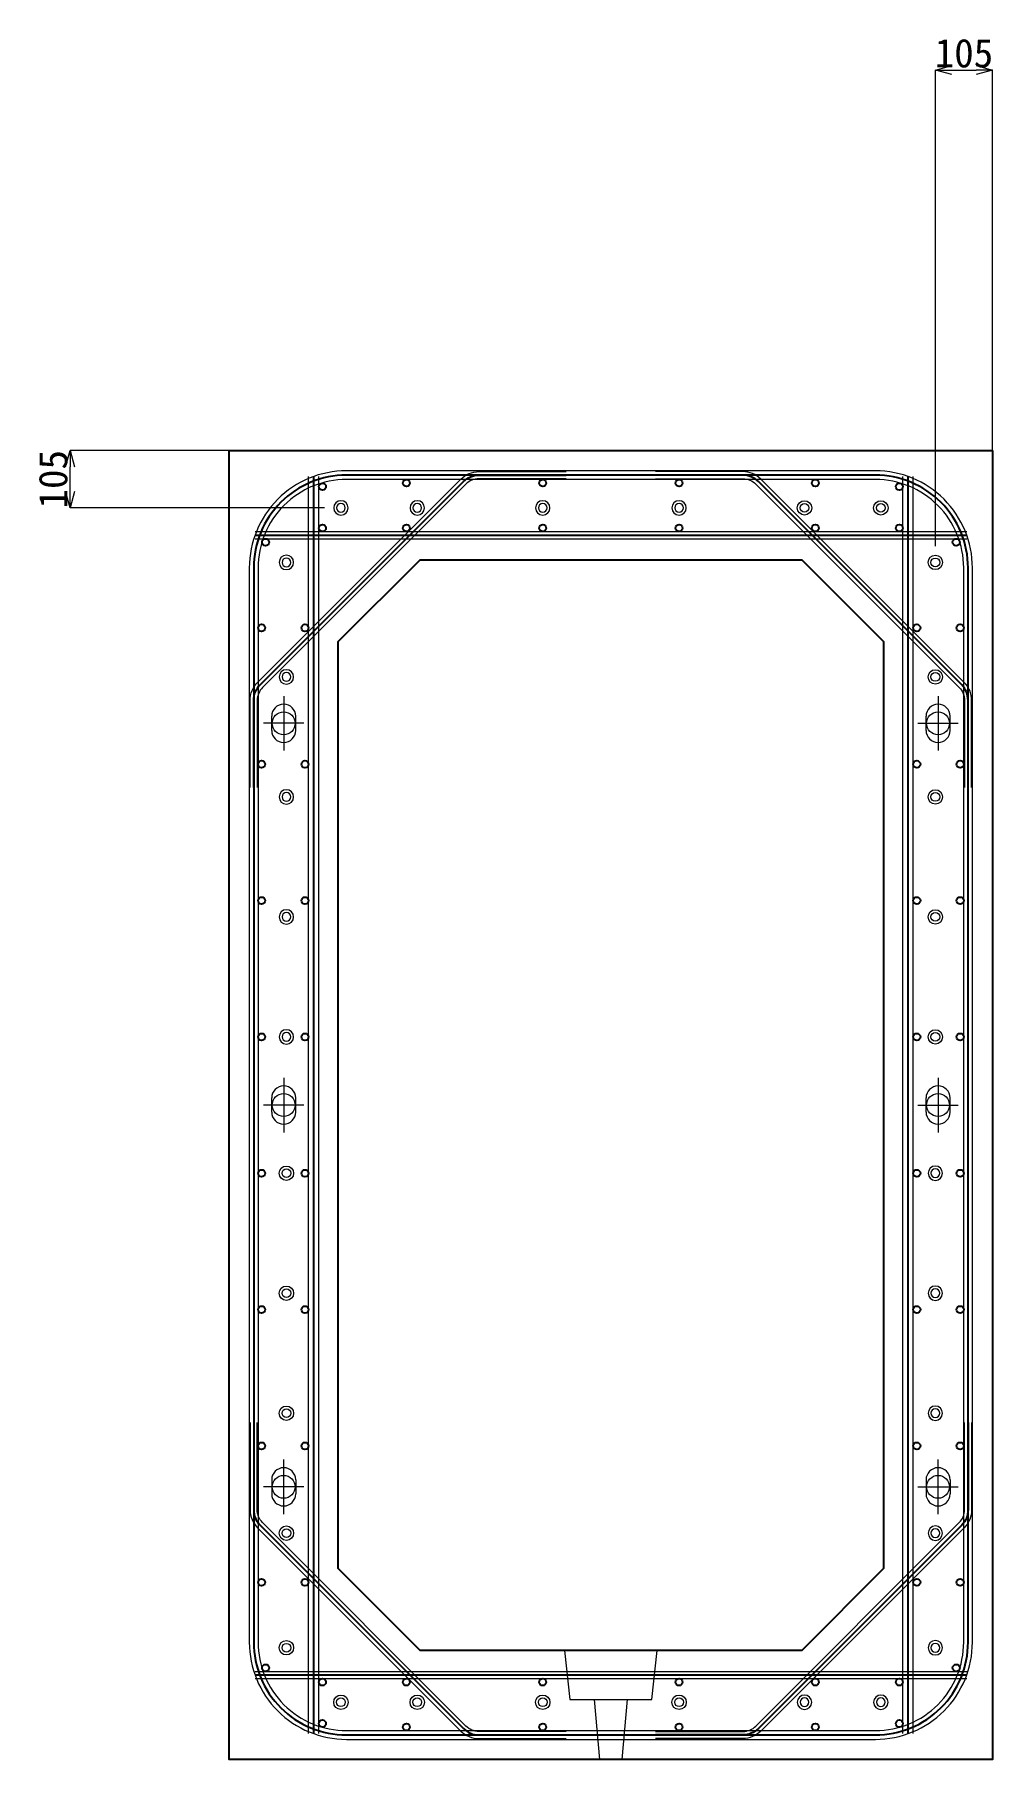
# Model space of a CAD drawing. Header units: millimetres. Extents: x 0 to 30738, y -2677 to 8936.
# Drawn here: x 15802 to 17566, y -1141 to 2022 of the extents above; entities that cross this region are included whole.
import ezdxf

# ---------------------------------------------------------------- set-up
doc = ezdxf.new("R2010")
doc.units = ezdxf.units.MM
doc.header["$LTSCALE"] = 15
doc.linetypes.add('CENTER2', pattern=[28.575, 19.05, -3.175, 3.175, -3.175])
for name, color, linetype, lineweight in [('0中心線', 7, 'CENTER2', 9), ('0寸法', 7, 'Continuous', 5), ('1Pca-BOX', 3, 'Continuous', 25), ('1シース・トランペットシース', 4, 'Continuous', 13), ('3機械式継手', 220, 'Continuous', 13), ('4鉄筋A', 84, 'Continuous', 25), ('4鉄筋F1', 40, 'Continuous', 25), ('4鉄筋S1', 1, 'Continuous', 25), ('4鉄筋S2', 5, 'Continuous', 25), ('4鉄筋S3', 141, 'Continuous', 25), ('4鉄筋S4', 11, 'Continuous', 25)]:
    doc.layers.add(name, color=color, linetype=linetype, lineweight=lineweight)
doc.layers.add('4鉄筋補助', color=8, linetype='Continuous', lineweight=5, plot=False)
doc.layers.add('D-WORK作業ﾚｲﾔ', color=9, linetype='Continuous', lineweight=13, plot=False)
doc.styles.add('寸法文字', font='MS Gothic.ttf')
doc.dimstyles.new('1／15', dxfattribs={"dimscale": 15, "dimtxt": 3.5, "dimasz": 2, "dimexe": 0, "dimexo": 2, "dimgap": 0.3, "dimtad": 1, "dimdec": 0, "dimzin": 1, "dimdsep": 46, "dimtxsty": '寸法文字', "dimblk": 'OPEN30', "dimcen": 2.5, "dimclrd": 256, "dimclre": 256, "dimclrt": 256, "dimadec": 0, "dimazin": 0, "dimtfac": 1, "dimtdec": 0, "dimtmove": 0, "dimatfit": 3, "dimldrblk": 'OPEN30', "dimfxl": 1, "dimlwd": 5, "dimlwe": 5, "dimarcsym": 0})

# ---------------------------------------------------------------- blocks, each defined once
blk = doc.blocks.new('*U60')
at = {"layer": '3機械式継手', "ltscale": 0.8}
for radius in [13.2, 8]:
    blk.add_circle((0, 0), radius, dxfattribs=at)
blk = doc.blocks.new('_Open30')
at = {"color": 0, "linetype": 'ByBlock', "lineweight": -2}
for p, q in [((-1, 0.27), (0, 0)), ((0, 0), (-1, -0.27)), ((0, 0), (-1, 0))]:
    blk.add_line(p, q, dxfattribs=at)
blk = doc.blocks.new('*D61')
at = {"layer": '0寸法', "lineweight": 5, "transparency": 16777216}
for p, q in [((17453.5, 1083.6), (17453.5, 1956.4)), ((17483.5, 1956.4), (17528.5, 1956.4)), ((17558.5, 1083.6), (17558.5, 1956.4))]:
    blk.add_line(p, q, dxfattribs=at)
at = {"layer": 'Defpoints', "color": 0, "linetype": 'ByBlock', "transparency": 16777216}
for p in [(17558.5, 1956.4), (17453.5, 1053.6), (17558.5, 1053.6)]:
    blk.add_point(p, dxfattribs=at)
at = {"layer": '0寸法', "linetype": 'ByBlock', "lineweight": 5, "transparency": 16777216, "xscale": 30, "yscale": 30, "zscale": 30, "rotation": 180}
blk.add_blockref('_Open30', (17453.5, 1956.4), dxfattribs=at)
at = {"layer": '0寸法', "linetype": 'ByBlock', "lineweight": 5, "transparency": 16777216, "xscale": 30, "yscale": 30, "zscale": 30}
blk.add_blockref('_Open30', (17558.5, 1956.4), dxfattribs=at)
at = {"layer": '0寸法', "linetype": 'ByBlock', "transparency": 16777216, "insert": (17506, 1987.1), "char_height": 52.5, "attachment_point": 5, "style": '寸法文字'}
blk.add_mtext('105', dxfattribs=at)
blk = doc.blocks.new('*D62')
at = {"layer": '0寸法', "lineweight": 5, "transparency": 16777216}
for p, q in [((16333.5, 1258.6), (15866.7, 1258.6)), ((15866.7, 1183.6), (15866.7, 1228.6)), ((16333.5, 1153.6), (15866.7, 1153.6))]:
    blk.add_line(p, q, dxfattribs=at)
at = {"layer": 'Defpoints', "color": 0, "linetype": 'ByBlock', "transparency": 16777216}
for p in [(15866.7, 1258.6), (16363.5, 1258.6), (16363.5, 1153.6)]:
    blk.add_point(p, dxfattribs=at)
at = {"layer": '0寸法', "linetype": 'ByBlock', "lineweight": 5, "transparency": 16777216, "xscale": 30, "yscale": 30, "zscale": 30}
for p, rotation in [((15866.7, 1258.6), 90), ((15866.7, 1153.6), 270)]:
    blk.add_blockref('_Open30', p, dxfattribs=dict(at, rotation=rotation))
at = {"layer": '0寸法', "linetype": 'ByBlock', "transparency": 16777216, "insert": (15836, 1206.1), "char_height": 52.5, "attachment_point": 5, "rotation": 90, "style": '寸法文字'}
blk.add_mtext('105', dxfattribs=at)

msp = doc.modelspace()

# ---------------------------------------------------------------- linework, layer by layer
at = {"layer": '0中心線', "lineweight": 9}
for p, q in [((16258.5, 808.6), (16258.5, 708.6)), ((17458.5, 808.6), (17458.5, 708.6)), ((16295.5, 758.6), (16221.5, 758.6)), ((17421.5, 758.6), (17495.5, 758.6)), ((16258.5, 108.6), (16258.5, 8.6)), ((17458.5, 108.6), (17458.5, 8.6)), ((16295.5, 58.6), (16221.5, 58.6)), ((17421.5, 58.6), (17495.5, 58.6)), ((16258.5, -691.4), (16258.5, -591.4)), ((17458.5, -691.4), (17458.5, -591.4)), ((16295.5, -641.4), (16221.5, -641.4)), ((17421.5, -641.4), (17495.5, -641.4))]:
    msp.add_line(p, q, dxfattribs=at)
at = {"layer": '1Pca-BOX'}
for points in [[(17558.5, 1258.6), (17558.5, -1141.4), (16158.5, -1141.4), (16158.5, 1258.6)], [(17358.5, 908.6), (17358.5, -791.4), (17208.5, -941.4), (16508.5, -941.4), (16358.5, -791.4), (16358.5, 908.6), (16508.5, 1058.6), (17208.5, 1058.6)]]:
    msp.add_lwpolyline(points, close=True, dxfattribs=at)
at = {"layer": '1シース・トランペットシース', "lineweight": 9}
for p, q in [((16236.5, 745.6), (16236.5, 771.6)), ((16280.5, 745.6), (16280.5, 771.6)), ((17436.5, 745.6), (17436.5, 771.6)), ((17480.5, 745.6), (17480.5, 771.6)), ((16236.5, 45.6), (16236.5, 71.6)), ((16280.5, 45.6), (16280.5, 71.6)), ((17436.5, 45.6), (17436.5, 71.6)), ((17480.5, 45.6), (17480.5, 71.6)), ((16236.5, -628.4), (16236.5, -654.4)), ((16280.5, -628.4), (16280.5, -654.4)), ((17436.5, -628.4), (17436.5, -654.4)), ((17480.5, -628.4), (17480.5, -654.4))]:
    msp.add_line(p, q, dxfattribs=at)
for centre in [(16258.5, 758.6), (17458.5, 758.6), (16258.5, 58.6), (17458.5, 58.6), (16258.5, -641.4), (17458.5, -641.4)]:
    msp.add_circle(centre, 21, dxfattribs=at)
for centre, start, end in [((16258.5, 771.6), 0, 180), ((17458.5, 771.6), 0, 180), ((16258.5, 745.6), 180, 0), ((17458.5, 745.6), 180, 0), ((16258.5, 71.6), 0, 180), ((17458.5, 71.6), 0, 180), ((16258.5, 45.6), 180, 0), ((17458.5, 45.6), 180, 0), ((16258.5, -628.4), 0, 180), ((17458.5, -628.4), 0, 180), ((16258.5, -654.4), 180, 0), ((17458.5, -654.4), 180, 0)]:
    msp.add_arc(centre, 22, start, end, dxfattribs=at)
at = {"layer": '4鉄筋A'}
for points in [[(16203.5, 640.7), (16203.5, 800.7, -0.198912), (16215.2, 829), (16588.2, 1201.9, -0.198912), (16616.4, 1213.6), (16776.4, 1213.6)], [(17513.5, 640.7), (17513.5, 800.7, 0.198912), (17501.8, 829), (17128.9, 1201.9, 0.198912), (17100.6, 1213.6), (16940.6, 1213.6)], [(16203.5, -523.4), (16203.5, -683.4, 0.198912), (16215.2, -711.7), (16588.2, -1084.6, 0.198912), (16616.4, -1096.4), (16776.4, -1096.4)], [(17513.5, -523.4), (17513.5, -683.4, -0.198912), (17501.8, -711.7), (17128.9, -1084.6, -0.198912), (17100.6, -1096.4), (16940.6, -1096.4)]]:
    msp.add_lwpolyline(points, format="xyb", dxfattribs=at)
at = {"layer": '4鉄筋F1', "linetype": 'ByBlock'}
for centre in [(16483.5, 1199.1), (16733.5, 1199.1), (16983.5, 1199.1), (17233.5, 1199.1), (16329.5, 1192.6), (17387.5, 1192.6), (16329.5, 1116.6), (16483.5, 1116.6), (16733.5, 1116.6), (16983.5, 1116.6), (17233.5, 1116.6), (17387.5, 1116.6), (16225.3, 1090.6), (17491.7, 1090.6), (16218, 933.6), (16297.5, 933.6), (17419.5, 933.6), (17499, 933.6), (16218, 683.6), (16297.5, 683.6), (17419.5, 683.6), (17499, 683.6), (16218, 433.6), (16297.5, 433.6), (17419.5, 433.6), (17499, 433.6), (16218, 183.6), (16297.5, 183.6), (17419.5, 183.6), (17499, 183.6), (16218, -66.4), (16297.5, -66.4), (17419.5, -66.4), (17499, -66.4), (16218, -316.4), (16297.5, -316.4), (17419.5, -316.4), (17499, -316.4), (16218, -566.4), (16297.5, -566.4), (17419.5, -566.4), (17499, -566.4), (16218, -816.4), (16297.5, -816.4), (17419.5, -816.4), (17499, -816.4), (16225.3, -973.4), (17491.7, -973.4), (16329.5, -999.4), (16483.5, -999.4), (16733.5, -999.4), (16983.5, -999.4), (17233.5, -999.4), (17387.5, -999.4), (16329.5, -1075.4), (16483.5, -1081.9), (16733.5, -1081.9), (16983.5, -1081.9), (17233.5, -1081.9), (17387.5, -1075.4)]:
    msp.add_circle(centre, 6.5, dxfattribs=at)
at = {"layer": '4鉄筋S1'}
msp.add_lwpolyline([(16373.5, -1096.4), (17343.5, -1096.4, 0.414214), (17513.5, -926.4), (17513.5, 1043.6, 0.414214), (17343.5, 1213.6), (16373.5, 1213.6, 0.414214), (16203.5, 1043.6), (16203.5, -926.4, 0.414214)], format="xyb", close=True, dxfattribs=at)
at = {"layer": '4鉄筋S2'}
msp.add_line((16205.9, 1103.6), (17511.1, 1103.6), dxfattribs=at)
at = {"layer": '4鉄筋S3'}
msp.add_line((16205.9, -986.4), (17511.1, -986.4), dxfattribs=at)
at = {"layer": '4鉄筋S4'}
for p, q in [((16313.5, -1093.9), (16313.5, 1211.2)), ((17403.5, -1093.9), (17403.5, 1211.2))]:
    msp.add_line(p, q, dxfattribs=at)
at = {"layer": '4鉄筋補助'}
for p, q in [((16304, -1093.9), (16304, 1211.2)), ((16323, -1093.9), (16323, 1211.2)), ((17394, -1093.9), (17394, 1211.2)), ((17413, -1093.9), (17413, 1211.2)), ((16205.9, 1110.1), (17511.1, 1110.1)), ((16205.9, 1097.1), (17511.1, 1097.1)), ((16205.9, -979.9), (17511.1, -979.9)), ((16205.9, -992.9), (17511.1, -992.9))]:
    msp.add_line(p, q, dxfattribs=at)
for points in [[(16373.5, -1104.4), (17343.5, -1104.4, 0.414214), (17521.5, -926.4), (17521.5, 1043.6, 0.414214), (17343.5, 1221.6), (16373.5, 1221.6, 0.414214), (16195.5, 1043.6), (16195.5, -926.4, 0.414214)], [(16373.5, -1088.4), (17343.5, -1088.4, 0.414214), (17505.5, -926.4), (17505.5, 1043.6, 0.414214), (17343.5, 1205.6), (16373.5, 1205.6, 0.414214), (16211.5, 1043.6), (16211.5, -926.4, 0.414214)]]:
    msp.add_lwpolyline(points, format="xyb", close=True, dxfattribs=at)
for points in [[(16197, 640.7), (16197, 800.7, -0.198912), (16210.6, 833.6), (16583.6, 1206.5, -0.198912), (16616.4, 1220.1), (16776.4, 1220.1)], [(16776.4, 1207.1), (16616.4, 1207.1, 0.198912), (16592.8, 1197.3), (16219.8, 824.4, 0.198912), (16210, 800.7), (16210, 640.7)], [(17520, 640.7), (17520, 800.7, 0.198912), (17506.4, 833.6), (17133.5, 1206.5, 0.198912), (17100.6, 1220.1), (16940.6, 1220.1)], [(16940.6, 1207.1), (17100.6, 1207.1, -0.198912), (17124.3, 1197.3), (17497.2, 824.4, -0.198912), (17507, 800.7), (17507, 640.7)], [(16197, -523.4), (16197, -683.4, 0.198912), (16210.6, -716.3), (16583.6, -1089.2, 0.198912), (16616.4, -1102.9), (16776.4, -1102.9)], [(16776.4, -1089.9), (16616.4, -1089.9, -0.198912), (16592.8, -1080.1), (16219.8, -707.1, -0.198912), (16210, -683.4), (16210, -523.4)], [(16940.6, -1089.9), (17100.6, -1089.9, 0.198912), (17124.3, -1080.1), (17497.2, -707.1, 0.198912), (17507, -683.4), (17507, -523.4)], [(17520, -523.4), (17520, -683.4, -0.198912), (17506.4, -716.3), (17133.5, -1089.2, -0.198912), (17100.6, -1102.9), (16940.6, -1102.9)]]:
    msp.add_lwpolyline(points, format="xyb", dxfattribs=at)
at = {"layer": 'D-WORK作業ﾚｲﾔ', "ltscale": 10}
msp.add_line((16888.5, -1031.4), (16878.5, -1141.4), dxfattribs=at)
at = {"layer": 'D-WORK作業ﾚｲﾔ', "ltscale": 3}
msp.add_lwpolyline([(16933.5, -1031.4), (16943.5, -941.4), (16773.5, -941.4), (16783.5, -1031.4)], close=True, dxfattribs=at)
msp.add_lwpolyline([(16878.5, -1141.4), (16838.5, -1141.4), (16828.5, -1031.4)], dxfattribs=at)

# ---------------------------------------------------------------- block references
at = {"layer": '3機械式継手', "xscale": -1, "rotation": 180}
for p in [(16363.5, 1153.6), (16503.5, 1153.6), (16733.5, 1153.6), (16983.5, 1153.6), (16263.5, 1053.6), (16263.5, 843.6), (16263.5, 623.6), (16263.5, 403.6), (16263.5, 183.6)]:
    msp.add_blockref('*U60', p, dxfattribs=at)
at = {"layer": '3機械式継手', "rotation": 180}
for p in [(17213.5, 1153.6), (17353.5, 1153.6), (17453.5, 1053.6), (17453.5, 843.6), (17453.5, 623.6), (17453.5, 403.6), (17453.5, 183.6)]:
    msp.add_blockref('*U60', p, dxfattribs=at)
at = {"layer": '3機械式継手'}
for p in [(16263.5, -66.4), (16263.5, -286.4), (16263.5, -506.4), (16263.5, -726.4), (16263.5, -936.4), (16363.5, -1036.4), (16503.5, -1036.4), (16733.5, -1036.4), (16983.5, -1036.4)]:
    msp.add_blockref('*U60', p, dxfattribs=at)
at = {"layer": '3機械式継手', "xscale": -1}
for p in [(17453.5, -66.4), (17453.5, -286.4), (17453.5, -506.4), (17453.5, -726.4), (17453.5, -936.4), (17213.5, -1036.4), (17353.5, -1036.4)]:
    msp.add_blockref('*U60', p, dxfattribs=at)

# ---------------------------------------------------------------- dimensions: what is measured, and where the dimension line sits
at = {"layer": '0寸法', "linetype": 'ByBlock'}
dim = msp.add_linear_dim(base=(17558.5, 1956.4), p1=(17453.5, 1053.6), p2=(17558.5, 1053.6), dimstyle='1／15', dxfattribs=at)
dim.commit()
dim.dimension.update_dxf_attribs({"geometry": '*D61', "text_midpoint": (17506, 1987.1)})
dim = msp.add_linear_dim(base=(15866.7, 1258.6), p1=(16363.5, 1153.6), p2=(16363.5, 1258.6), angle=90, dimstyle='1／15', dxfattribs=at)
dim.commit()
dim.dimension.update_dxf_attribs({"geometry": '*D62', "text_midpoint": (15836, 1206.1)})

doc.saveas('drawing.dxf')
